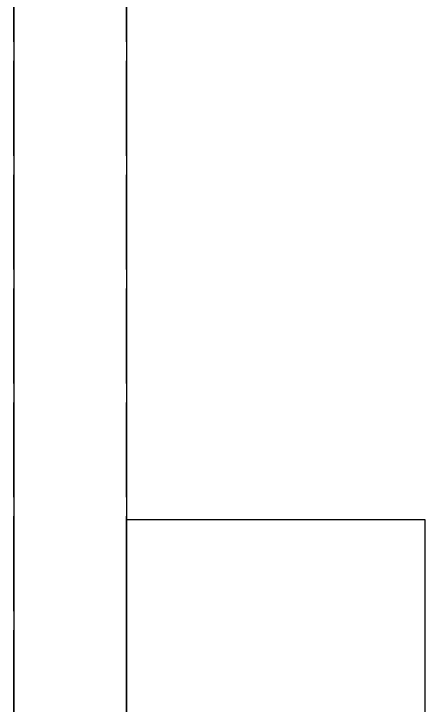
# Model space of a CAD drawing. Header units: millimetres. Extents: x -13 to 147, y -140 to 87.
# Drawn here: x 141.25 to 146.76, y -46.63 to -37.37 of the extents above; entities that cross this region are included whole.
import ezdxf

# ---------------------------------------------------------------- set-up
doc = ezdxf.new("R2010")
doc.units = ezdxf.units.MM
doc.linetypes.add('DASHED', pattern=[1.524, 1.27, -0.254])
doc.layers.add('HIDDEN', color=8, linetype='DASHED')
doc.layers.add('VISIBLE', color=7, linetype='CONTINUOUS')

msp = doc.modelspace()

# ---------------------------------------------------------------- linework, layer by layer
at = {"layer": 'HIDDEN'}
for points in [[(141.25, -117), (141.25, -11.5)], [(142.76, -117), (142.76, -11.5)], [(142.76, -61.65), (142.76, -44.15)], [(146.76, -44.15), (142.76, -44.15)], [(142.76, -61.65), (142.76, -44.15)], [(146.76, -61.65), (146.76, -44.15)]]:
    msp.add_lwpolyline(points, dxfattribs=at)
at = {"layer": 'VISIBLE'}
for points in [[(141.25, -11.5), (141.25, -117)], [(142.76, -11.5), (142.76, -117)], [(146.76, -44.15), (142.76, -44.15)], [(146.76, -61.65), (146.76, -44.15)]]:
    msp.add_lwpolyline(points, dxfattribs=at)

doc.saveas('drawing.dxf')
